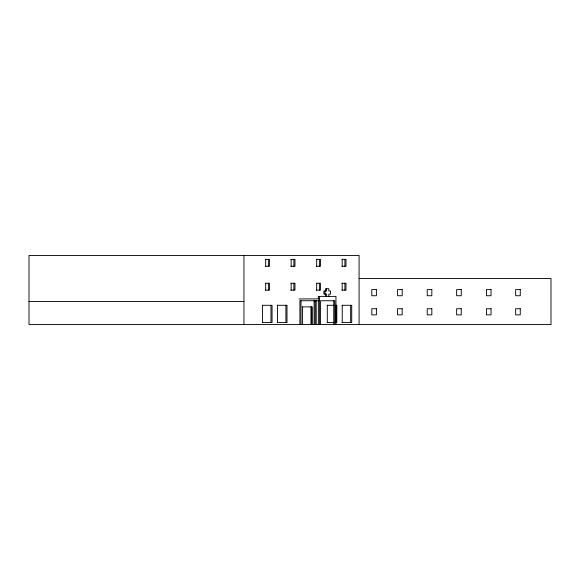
<?xml version="1.0" encoding="UTF-8"?>
<svg xmlns="http://www.w3.org/2000/svg" width="580" height="580" viewBox="0 0 580 580"><rect width="100%" height="100%" fill="white"/><g stroke="black" fill="none" stroke-linecap="round" stroke-linejoin="round"><path stroke-width="0.87" d="M265.328 259.369L269.454 259.369L269.454 266.278L265.328 266.278M290.841 259.369L294.966 259.369L294.966 266.278L290.841 266.278M316.354 259.369L320.479 259.369L320.479 266.278L316.354 266.278M341.867 259.369L345.992 259.369L345.992 266.278L341.867 266.278M359.085 278.487L551 278.487L551 324.546L29 324.546L29 255.454L359.085 255.454L359.085 324.546M265.328 283.243L269.454 283.243L269.454 290.152L265.328 290.152M290.841 283.243L294.966 283.243L294.966 290.152L290.841 290.152M316.354 283.243L320.479 283.243L320.479 290.152L316.354 290.152M341.867 283.243L345.992 283.243L345.992 290.152L341.867 290.152M299.019 298.925L319.094 298.925M318.884 300.744L299.904 300.744L299.904 324.546M29 301.513L243.941 301.513M262.341 305.29L272.063 305.29L272.063 322.56L262.341 322.56M277.269 305.29L286.991 305.29L286.991 322.56L277.269 322.56M327.091 305.29L334.218 305.29M342.012 305.29L351.734 305.29L351.734 322.56L342.012 322.56M302.31 306.885L312.025 306.885L312.025 324.546M327.091 322.56L334.218 322.56M350.654 305.29L350.654 322.56M344.904 259.369L344.904 266.278M344.904 283.243L344.904 290.152M342.193 259.369L342.193 266.278M342.193 283.243L342.193 290.152M342.236 305.29L342.236 322.56M335.958 324.546L335.958 296.394L318.333 296.394L318.333 298.925M334.798 324.546L334.798 300.744L320.508 300.744L320.508 324.546M333.739 300.744L333.739 324.546M328.831 296.394L328.831 294.089L330.491 294.089L330.491 291.022L328.831 291.022L328.831 288.717L325.554 288.717L325.554 291.022M327.308 305.29L327.308 322.56M326.613 288.717L326.613 291.022L323.887 291.022L323.887 294.089L326.613 294.089L326.613 296.394M325.554 294.089L325.554 296.394M324.952 291.022L324.952 294.089M319.392 259.369L319.392 266.278M319.392 283.243L319.392 290.152M319.399 296.394L319.399 324.546M318.333 300.744L318.333 324.546M316.68 259.369L316.68 266.278M316.68 283.243L316.68 290.152M316.209 300.744L316.209 324.546M315.15 300.744L315.15 324.546M314.106 300.744L314.106 324.546M311.88 306.885L311.88 324.546M310.945 306.885L310.945 324.546M302.528 306.885L302.528 324.546M301.005 300.744L301.005 324.546M293.879 259.369L293.879 266.278M293.879 283.243L293.879 290.152M291.167 259.369L291.167 266.278M291.167 283.243L291.167 290.152M285.904 305.29L285.904 322.56M277.494 305.29L277.494 322.56M270.976 305.29L270.976 322.56M268.366 259.369L268.366 266.278M268.366 283.243L268.366 290.152M265.654 259.369L265.654 266.278M265.654 283.243L265.654 290.152M262.566 305.29L262.566 322.56M243.941 255.454L243.941 324.546M376.398 289.594L371.795 289.594L371.795 295.735L376.398 295.735L376.398 289.594M402.179 289.594L397.575 289.594L397.575 295.735L402.179 295.735L402.179 289.594M431.832 289.594L427.228 289.594L427.228 295.735L431.832 295.735L431.832 289.594M461.245 289.594L456.634 289.594L456.634 295.735L461.245 295.735L461.245 289.594M491.042 289.594L486.439 289.594L486.439 295.735L491.042 295.735L491.042 289.594M520.267 289.594L515.656 289.594L515.656 295.735L520.267 295.735L520.267 289.594M336.806 305.29L335.726 305.29L335.726 322.56L336.806 322.56L336.806 305.29M376.398 308.734L371.795 308.734L371.795 314.875L376.398 314.875L376.398 308.734M402.179 308.734L397.575 308.734L397.575 314.875L402.179 314.875L402.179 308.734M431.832 308.734L427.228 308.734L427.228 314.875L431.832 314.875L431.832 308.734M461.245 308.734L456.634 308.734L456.634 314.875L461.245 314.875L461.245 308.734M491.042 308.734L486.439 308.734L486.439 314.875L491.042 314.875L491.042 308.734M520.267 308.734L515.656 308.734L515.656 314.875L520.267 314.875L520.267 308.734"/></g></svg>
